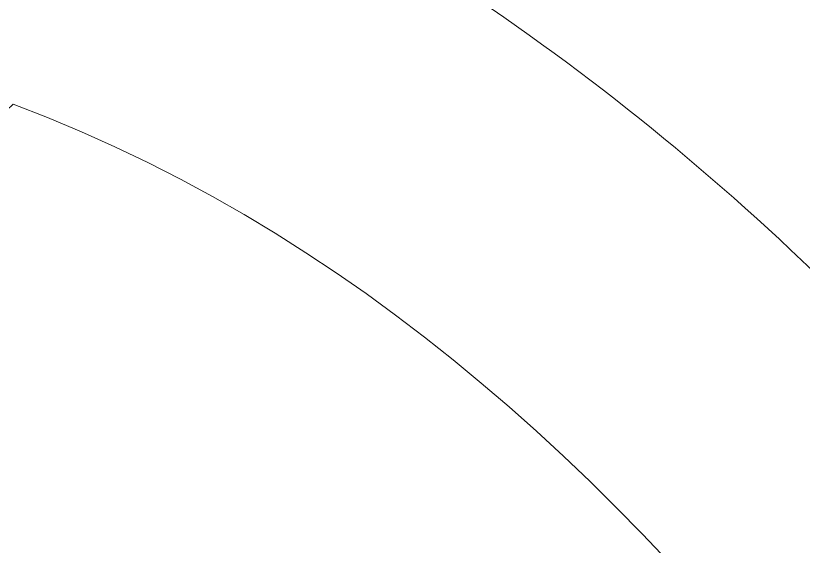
# Model space of a CAD drawing. Extents: x -864 to 2539, y -2536 to -44.
# Drawn here: x 622.24 to 635.02, y -605.44 to -596.82 of the extents above; entities that cross this region are included whole.
import ezdxf

# ---------------------------------------------------------------- set-up
doc = ezdxf.new("R2010")
doc.units = 0
doc.header["$MEASUREMENT"] = 0
doc.layers.add('Layer 1', color=7, linetype='Continuous', lineweight=0)

msp = doc.modelspace()

# ---------------------------------------------------------------- linework, layer by layer
at = {"layer": 'Layer 1'}
for points, knots in [([(978.18, -956.615), (976.98, -952.275), (974.89, -948.625), (971.93, -945.715), (967.19, -941.065), (957.91, -935.055), (943.57, -927.325), (930.41, -920.235), (918.06, -912.845), (906.82, -905.335), (940.44, -868.065), (957.48, -817.305), (957.48, -754.405), (957.48, -712.345), (949.68, -675.185), (934.29, -643.955), (918.86, -612.635), (895.81, -588.145), (865.77, -571.145), (835.78, -554.185), (799.42, -545.585), (757.68, -545.585), (726.93, -545.585), (699.07, -550.465), (674.87, -560.085), (650.63, -569.725), (629.77, -583.845), (612.87, -602.035), (595.97, -620.205), (582.9, -642.535), (574, -668.405), (565.13, -694.195), (560.63, -722.955), (560.63, -753.855), (560.63, -784.205), (564.94, -812.675), (573.45, -838.475), (581.98, -864.345), (594.86, -886.995), (611.75, -905.795), (628.65, -924.635), (649.84, -939.265), (674.73, -949.265), (699.57, -959.255), (728.03, -964.325), (759.33, -964.325), (797.42, -964.325), (830.12, -957.625), (856.54, -944.415), (870.34, -954.305), (883.24, -963.105), (894.9, -970.575), (906.85, -978.245), (917.43, -984.175), (926.34, -988.225), (935.41, -992.335), (943.28, -994.415), (949.73, -994.415), (957.88, -994.415), (964.91, -991.305), (970.64, -985.145), (970.68, -985.105), (970.72, -985.055), (970.76, -985.015), (976.47, -978.825), (979.37, -972.475), (979.37, -966.155), (979.37, -962.675), (978.97, -959.495), (978.18, -956.615)], [0, 0, 0, 0, 1, 1, 1, 2, 2, 2, 3, 3, 3, 4, 4, 4, 5, 5, 5, 6, 6, 6, 7, 7, 7, 8, 8, 8, 9, 9, 9, 10, 10, 10, 11, 11, 11, 12, 12, 12, 13, 13, 13, 14, 14, 14, 15, 15, 15, 16, 16, 16, 17, 17, 17, 18, 18, 18, 19, 19, 19, 20, 20, 20, 21, 21, 21, 22, 22, 22, 23, 23, 23, 23]), ([(661.507, -570.514), (673.958, -567.935), (686.827, -569.133), (699.237, -574.085), (695.909, -578.964), (694, -584.36), (692.965, -590.074), (683.287, -585.884), (672.972, -585.023), (663.148, -587.515), (658.282, -588.894), (653.722, -591.055), (649.585, -593.932), (645.462, -596.809), (641.763, -600.402), (638.621, -604.631), (635.13, -600.523), (631.099, -597.014), (626.274, -594.493), (636.777, -585.1), (648.559, -577.084), (661.507, -570.514)], [0, 0, 0, 0, 1, 1, 1, 2, 2, 2, 3, 3, 3, 4, 4, 4, 5, 5, 5, 6, 6, 6, 7, 7, 7, 7]), ([(622.197, -598.255), (634.198, -602.764), (640.773, -616.498), (646.178, -627.13), (646.231, -627.263), (646.324, -627.316), (646.403, -627.422), (645.25, -632.062), (644.932, -636.994), (645.608, -641.952), (647.275, -654.063), (652.28, -664.315), (658.682, -673.819), (656.82, -677.894), (655.097, -682.174), (653.516, -686.651), (647.142, -676.151), (640.486, -665.915), (636.592, -654.137), (633.158, -643.703), (630.838, -634.117), (623.679, -625.42), (619.505, -620.35), (615.055, -615.522), (610.453, -610.821), (612.192, -608.752), (613.969, -606.724), (615.8, -604.755), (617.871, -602.525), (620.005, -600.359), (622.197, -598.255)], [0, 0, 0, 0, 1, 1, 1, 2, 2, 2, 3, 3, 3, 4, 4, 4, 5, 5, 5, 6, 6, 6, 7, 7, 7, 8, 8, 8, 9, 9, 9, 10, 10, 10, 10])]:
    msp.add_open_spline(points, degree=3, knots=knots, dxfattribs=at)

doc.saveas('drawing.dxf')
